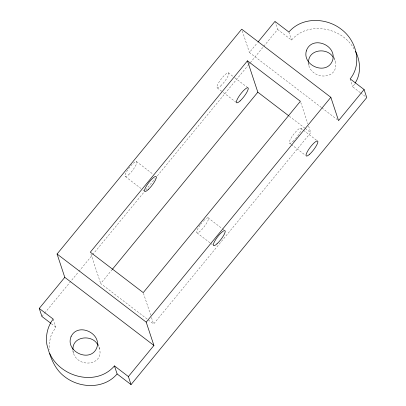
<?xml version="1.0" encoding="UTF-8"?>
<svg xmlns="http://www.w3.org/2000/svg" width="406" height="406" viewBox="0 0 406 406"><rect width="100%" height="100%" fill="white"/><g stroke="black" fill="none" stroke-linecap="round" stroke-linejoin="round"><path stroke-width="0.3" stroke-dasharray="2.03 1.52" d="M53.181 319.075L55.84 327.114L51.293 334.722L49.141 343.41L49.405 349.52M360.279 92.629L352.819 86.925L354.768 83.666M321.43 107.539L249.421 52.496L257.399 42.777M41.914 316.467L44.325 313.528M44.726 313.041L78.515 271.898M78.916 271.406L92.187 255.242M92.593 254.755L144.074 192.058M145.683 190.099L155.336 178.341M157.35 175.894L248.249 65.199M248.655 64.706L249.857 63.24M250.263 62.747L277.613 29.44L275.141 21.975M308.601 126.129L310.752 132.635L153.615 323.988L100.693 283.535L111.944 269.833M277.613 29.44L291.538 40.087C308.398 20.33 342.613 27.517 354.25 49.324M360.777 93.01L365.253 96.43M321.938 107.925L337.548 119.856M289.28 116.223L304.759 128.057M305.261 128.438L310.752 132.635M228.309 72.816L234.308 77.404M234.805 77.785L247.807 87.721M300.729 128.174L316.457 140.197M217.337 87.929L222.833 92.132M223.336 92.512L236.333 102.449M289.757 143.282L290.742 144.039M291.234 144.414L304.997 154.935M136.406 161.497L153.402 174.489M208.039 217.809L221.803 228.329M222.295 228.705L223.772 229.832M125.434 176.61L140.933 188.455M142.932 189.983L144.434 191.13M197.072 232.922L210.344 243.067M210.836 243.443L212.8 244.945M51.364 323.694L55.84 327.114M97.587 344.501C109.229 364.989 76.161 370.642 72.775 350.54M333.894 58.236C343.552 79.53 310.894 82.54 308.108 62.702M350.16 78.886L352.819 86.925M333.971 57.419L335.3 61.438M288.879 32.044L291.538 40.087M300.77 102.459L307.814 123.759M242.301 30.968L249.421 52.496M143.44 293.218L150.682 315.112M151.463 317.477L153.615 323.988M90.908 253.953L100.693 283.535M97.907 343.633L99.912 349.789M73.044 351.276L74.105 354.565M308.717 63.346L309.062 65.574M203.69 220.778A9.389 2.121 -52.6 0 1 207.715 221.138A9.389 2.121 -52.6 0 1 198.098 232.674A9.389 2.121 -52.6 0 1 200.26 224.894M200.62 224.401A9.389 2.121 -52.6 0 1 203.31 221.179M220.565 86.052A9.389 2.121 -52.6 0 0 228.715 73.197A9.389 2.121 -52.6 0 0 219.184 81.87A9.389 2.121 -52.6 0 0 220.565 86.052M128.666 174.727A9.389 2.121 -52.6 0 0 136.812 161.877A9.389 2.121 -52.6 0 0 127.281 170.55A9.389 2.121 -52.6 0 0 128.666 174.727M292.99 141.405A9.389 2.121 -52.6 0 0 301.135 128.555A9.389 2.121 -52.6 0 0 291.604 137.228A9.389 2.121 -52.6 0 0 292.99 141.405"/><path stroke-width="0.61" d="M308.55 62.235C308.362 49.217 327.358 47.147 333.159 57.287M355.093 83.123C361.31 73.78 360.508 61.103 355.56 51.395M364.086 89.533L366.745 97.572L131.047 384.599L128.387 376.56L153.92 345.465L64.787 277.334L57.073 254.014L241.707 29.176L330.844 97.308L338.553 120.628L364.086 89.533L350.16 78.886C362.629 63.519 356.245 40.24 341.126 29.156C326.028 17.438 301.856 16.783 288.879 32.044L274.953 21.401L258.196 41.808M50.867 323.313L41.914 316.467L39.255 308.428L64.787 277.334M247.457 60.824L90.325 252.177L143.247 292.63L300.379 101.277L247.457 60.824L257.825 92.182L288.783 115.842M112.35 269.34L257.825 92.182M153.92 345.465L146.211 322.146L330.844 97.308M128.387 376.56L114.462 365.913C96.501 386.832 60.464 377.336 49.791 353.57M114.462 365.913L117.121 373.956C104.144 389.217 79.972 388.562 64.874 376.844C54.358 369.115 50.095 356.635 46.878 344.537C45.497 335.544 47.593 326.317 53.181 319.075L39.255 308.428M57.073 254.014L146.211 322.146M117.121 373.956L131.047 384.599M97.587 344.501C91.934 334.006 72.101 336.305 72.973 349.612M306.307 50.938C302.15 66.158 327.449 75.942 332.737 59.997C336.894 44.777 311.595 34.992 306.307 50.938M71.025 336.747C65.041 351.494 89.939 363.172 96.618 348.241C102.601 333.493 77.703 321.816 71.025 336.747M309.702 154.178A9.389 2.121 -52.6 0 0 317.847 141.329A9.389 2.121 -52.6 0 0 308.316 150.002A9.389 2.121 -52.6 0 0 309.702 154.178M217.012 243.818A9.389 2.121 -52.6 0 0 225.163 230.963A9.389 2.121 -52.6 0 0 215.632 239.641A9.389 2.121 -52.6 0 0 217.012 243.818M240.063 100.952A9.389 2.121 -52.6 0 0 248.213 88.102A9.389 2.121 -52.6 0 0 238.682 96.775A9.389 2.121 -52.6 0 0 240.063 100.952M148.165 189.632A9.389 2.121 -52.6 0 0 156.31 176.783A9.389 2.121 -52.6 0 0 146.779 185.456A9.389 2.121 -52.6 0 0 148.165 189.632"/></g></svg>
